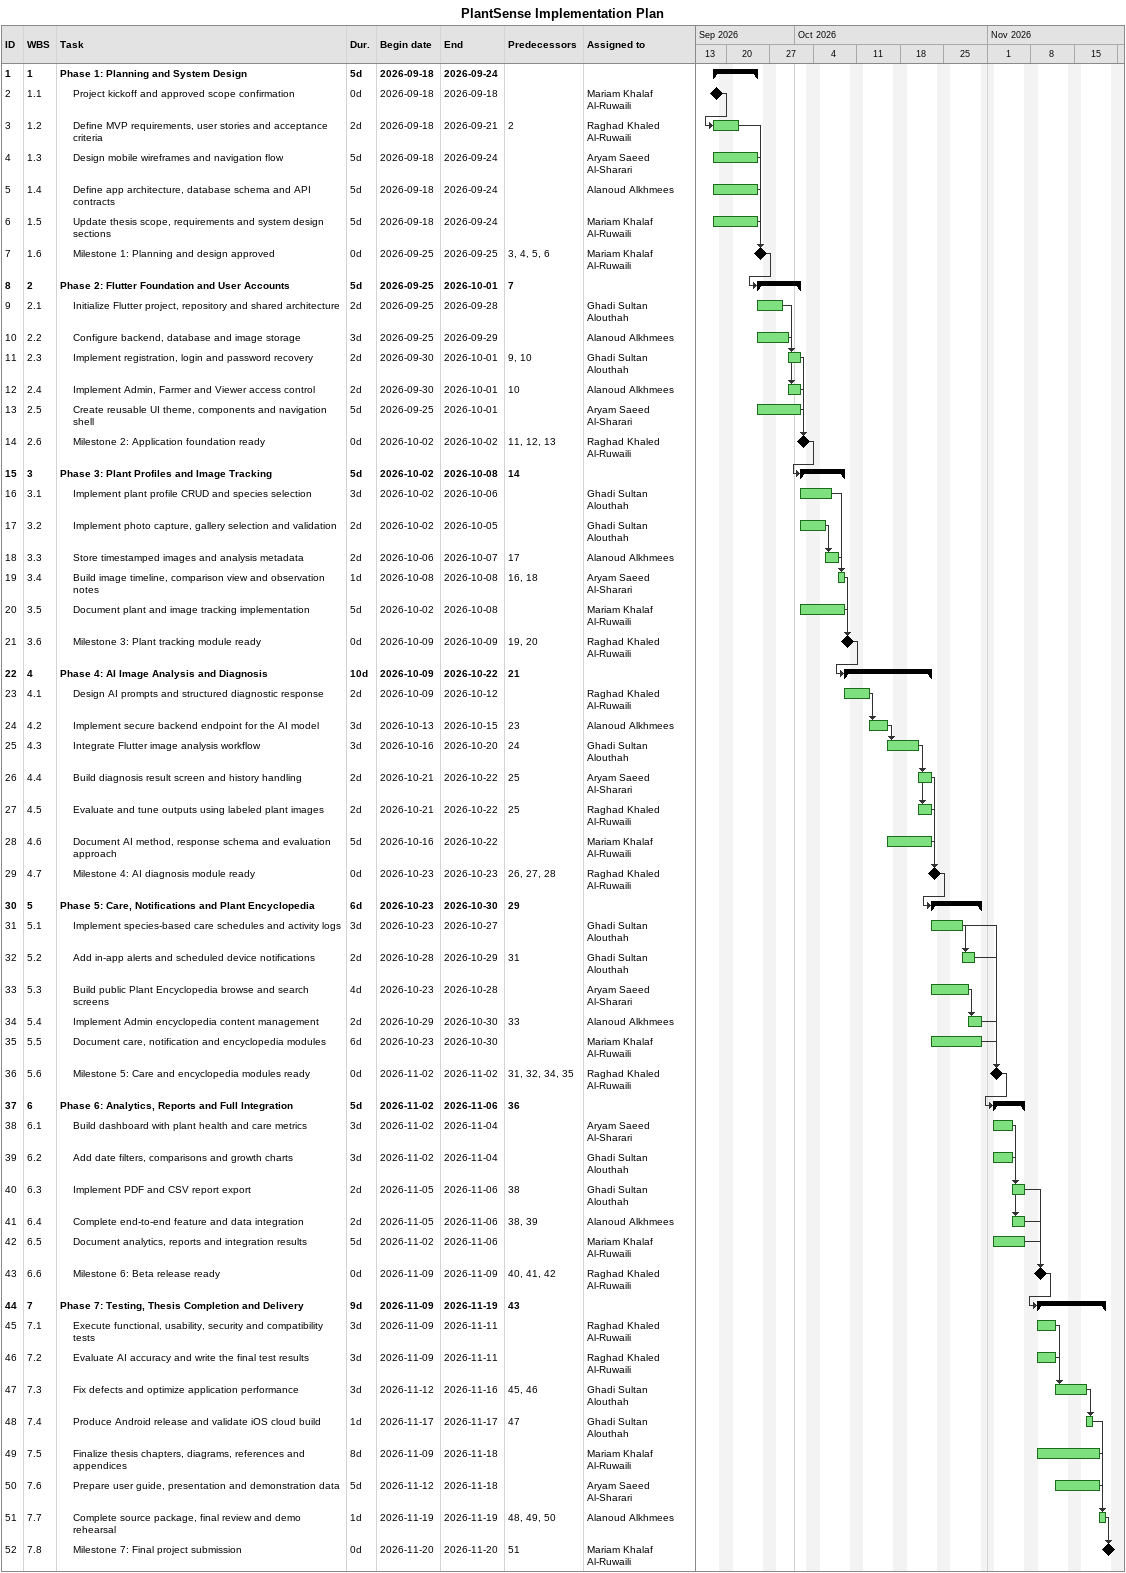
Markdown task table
PlantSense Implementation Plan

| ID | WBS | Task | Duration | Start | Finish | Predecessors | Resources |
|---|---|---|---|---|---|---|---|
| 1 | 1 | **Phase 1: Planning and System Design** | 5d | 2026-09-18 | 2026-09-24 |  |  |
| 2 | 1.1 | Project kickoff and approved scope confirmation | 0d | 2026-09-18 | 2026-09-18 |  | Mariam Khalaf Al-Ruwaili |
| 3 | 1.2 | Define MVP requirements, user stories and acceptance criteria | 2d | 2026-09-18 | 2026-09-21 | 2 | Raghad Khaled Al-Ruwaili |
| 4 | 1.3 | Design mobile wireframes and navigation flow | 5d | 2026-09-18 | 2026-09-24 |  | Aryam Saeed Al-Sharari |
| 5 | 1.4 | Define app architecture, database schema and API contracts | 5d | 2026-09-18 | 2026-09-24 |  | Alanoud Alkhmees |
| 6 | 1.5 | Update thesis scope, requirements and system design sections | 5d | 2026-09-18 | 2026-09-24 |  | Mariam Khalaf Al-Ruwaili |
| 7 | 1.6 | Milestone 1: Planning and design approved | 0d | 2026-09-25 | 2026-09-25 | 3, 4, 5, 6 | Mariam Khalaf Al-Ruwaili |
| 8 | 2 | **Phase 2: Flutter Foundation and User Accounts** | 5d | 2026-09-25 | 2026-10-01 | 7 |  |
| 9 | 2.1 | Initialize Flutter project, repository and shared architecture | 2d | 2026-09-25 | 2026-09-28 |  | Ghadi Sultan Alouthah |
| 10 | 2.2 | Configure backend, database and image storage | 3d | 2026-09-25 | 2026-09-29 |  | Alanoud Alkhmees |
| 11 | 2.3 | Implement registration, login and password recovery | 2d | 2026-09-30 | 2026-10-01 | 9, 10 | Ghadi Sultan Alouthah |
| 12 | 2.4 | Implement Admin, Farmer and Viewer access control | 2d | 2026-09-30 | 2026-10-01 | 10 | Alanoud Alkhmees |
| 13 | 2.5 | Create reusable UI theme, components and navigation shell | 5d | 2026-09-25 | 2026-10-01 |  | Aryam Saeed Al-Sharari |
| 14 | 2.6 | Milestone 2: Application foundation ready | 0d | 2026-10-02 | 2026-10-02 | 11, 12, 13 | Raghad Khaled Al-Ruwaili |
| 15 | 3 | **Phase 3: Plant Profiles and Image Tracking** | 5d | 2026-10-02 | 2026-10-08 | 14 |  |
| 16 | 3.1 | Implement plant profile CRUD and species selection | 3d | 2026-10-02 | 2026-10-06 |  | Ghadi Sultan Alouthah |
| 17 | 3.2 | Implement photo capture, gallery selection and validation | 2d | 2026-10-02 | 2026-10-05 |  | Ghadi Sultan Alouthah |
| 18 | 3.3 | Store timestamped images and analysis metadata | 2d | 2026-10-06 | 2026-10-07 | 17 | Alanoud Alkhmees |
| 19 | 3.4 | Build image timeline, comparison view and observation notes | 1d | 2026-10-08 | 2026-10-08 | 16, 18 | Aryam Saeed Al-Sharari |
| 20 | 3.5 | Document plant and image tracking implementation | 5d | 2026-10-02 | 2026-10-08 |  | Mariam Khalaf Al-Ruwaili |
| 21 | 3.6 | Milestone 3: Plant tracking module ready | 0d | 2026-10-09 | 2026-10-09 | 19, 20 | Raghad Khaled Al-Ruwaili |
| 22 | 4 | **Phase 4: AI Image Analysis and Diagnosis** | 10d | 2026-10-09 | 2026-10-22 | 21 |  |
| 23 | 4.1 | Design AI prompts and structured diagnostic response | 2d | 2026-10-09 | 2026-10-12 |  | Raghad Khaled Al-Ruwaili |
| 24 | 4.2 | Implement secure backend endpoint for the AI model | 3d | 2026-10-13 | 2026-10-15 | 23 | Alanoud Alkhmees |
| 25 | 4.3 | Integrate Flutter image analysis workflow | 3d | 2026-10-16 | 2026-10-20 | 24 | Ghadi Sultan Alouthah |
| 26 | 4.4 | Build diagnosis result screen and history handling | 2d | 2026-10-21 | 2026-10-22 | 25 | Aryam Saeed Al-Sharari |
| 27 | 4.5 | Evaluate and tune outputs using labeled plant images | 2d | 2026-10-21 | 2026-10-22 | 25 | Raghad Khaled Al-Ruwaili |
| 28 | 4.6 | Document AI method, response schema and evaluation approach | 5d | 2026-10-16 | 2026-10-22 |  | Mariam Khalaf Al-Ruwaili |
| 29 | 4.7 | Milestone 4: AI diagnosis module ready | 0d | 2026-10-23 | 2026-10-23 | 26, 27, 28 | Raghad Khaled Al-Ruwaili |
| 30 | 5 | **Phase 5: Care, Notifications and Plant Encyclopedia** | 6d | 2026-10-23 | 2026-10-30 | 29 |  |
| 31 | 5.1 | Implement species-based care schedules and activity logs | 3d | 2026-10-23 | 2026-10-27 |  | Ghadi Sultan Alouthah |
| 32 | 5.2 | Add in-app alerts and scheduled device notifications | 2d | 2026-10-28 | 2026-10-29 | 31 | Ghadi Sultan Alouthah |
| 33 | 5.3 | Build public Plant Encyclopedia browse and search screens | 4d | 2026-10-23 | 2026-10-28 |  | Aryam Saeed Al-Sharari |
| 34 | 5.4 | Implement Admin encyclopedia content management | 2d | 2026-10-29 | 2026-10-30 | 33 | Alanoud Alkhmees |
| 35 | 5.5 | Document care, notification and encyclopedia modules | 6d | 2026-10-23 | 2026-10-30 |  | Mariam Khalaf Al-Ruwaili |
| 36 | 5.6 | Milestone 5: Care and encyclopedia modules ready | 0d | 2026-11-02 | 2026-11-02 | 31, 32, 34, 35 | Raghad Khaled Al-Ruwaili |
| 37 | 6 | **Phase 6: Analytics, Reports and Full Integration** | 5d | 2026-11-02 | 2026-11-06 | 36 |  |
| 38 | 6.1 | Build dashboard with plant health and care metrics | 3d | 2026-11-02 | 2026-11-04 |  | Aryam Saeed Al-Sharari |
| 39 | 6.2 | Add date filters, comparisons and growth charts | 3d | 2026-11-02 | 2026-11-04 |  | Ghadi Sultan Alouthah |
| 40 | 6.3 | Implement PDF and CSV report export | 2d | 2026-11-05 | 2026-11-06 | 38 | Ghadi Sultan Alouthah |
| 41 | 6.4 | Complete end-to-end feature and data integration | 2d | 2026-11-05 | 2026-11-06 | 38, 39 | Alanoud Alkhmees |
| 42 | 6.5 | Document analytics, reports and integration results | 5d | 2026-11-02 | 2026-11-06 |  | Mariam Khalaf Al-Ruwaili |
| 43 | 6.6 | Milestone 6: Beta release ready | 0d | 2026-11-09 | 2026-11-09 | 40, 41, 42 | Raghad Khaled Al-Ruwaili |
| 44 | 7 | **Phase 7: Testing, Thesis Completion and Delivery** | 9d | 2026-11-09 | 2026-11-19 | 43 |  |
| 45 | 7.1 | Execute functional, usability, security and compatibility tests | 3d | 2026-11-09 | 2026-11-11 |  | Raghad Khaled Al-Ruwaili |
| 46 | 7.2 | Evaluate AI accuracy and write the final test results | 3d | 2026-11-09 | 2026-11-11 |  | Raghad Khaled Al-Ruwaili |
| 47 | 7.3 | Fix defects and optimize application performance | 3d | 2026-11-12 | 2026-11-16 | 45, 46 | Ghadi Sultan Alouthah |
| 48 | 7.4 | Produce Android release and validate iOS cloud build | 1d | 2026-11-17 | 2026-11-17 | 47 | Ghadi Sultan Alouthah |
| 49 | 7.5 | Finalize thesis chapters, diagrams, references and appendices | 8d | 2026-11-09 | 2026-11-18 |  | Mariam Khalaf Al-Ruwaili |
| 50 | 7.6 | Prepare user guide, presentation and demonstration data | 5d | 2026-11-12 | 2026-11-18 |  | Aryam Saeed Al-Sharari |
| 51 | 7.7 | Complete source package, final review and demo rehearsal | 1d | 2026-11-19 | 2026-11-19 | 48, 49, 50 | Alanoud Alkhmees |
| 52 | 7.8 | Milestone 7: Final project submission | 0d | 2026-11-20 | 2026-11-20 | 51 | Mariam Khalaf Al-Ruwaili |
